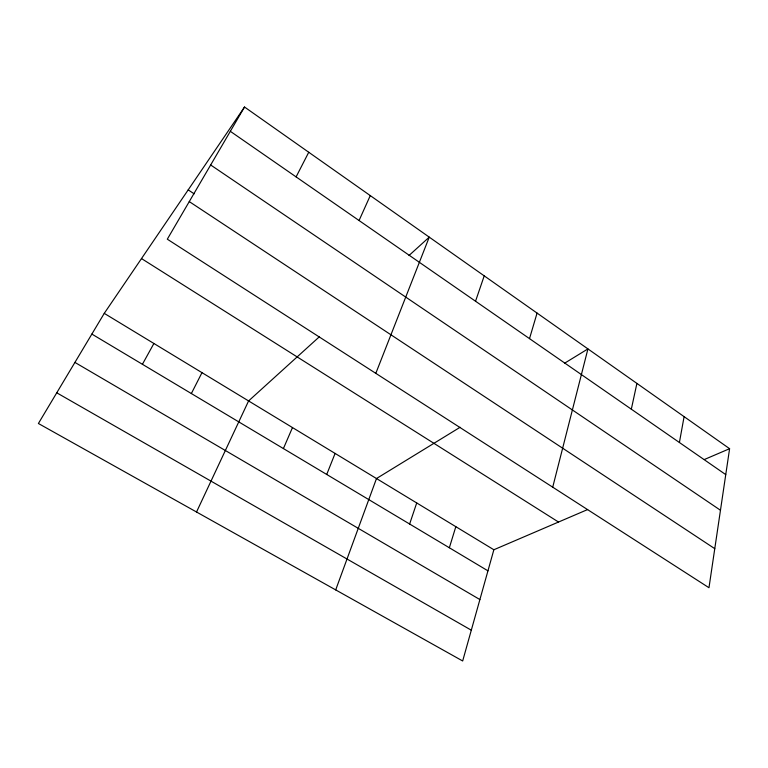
<?xml version="1.0" encoding="UTF-8"?>
<svg xmlns="http://www.w3.org/2000/svg" width="768" height="768" viewBox="0 0 768 768"><rect width="100%" height="100%" fill="white"/><g stroke="black" fill="none" stroke-linecap="round" stroke-linejoin="round"><path stroke-width="1.15" d="M729.6 448.694L708.979 587.722L167.309 239.184L244.522 107.021L729.6 448.694L704.362 459.514M679.411 442.502L684.096 416.64M631.325 409.181L636.902 383.405M552.72 487.181L587.933 348.912L564.528 363.254M587.645 509.549L493.862 549.754L462.672 660.979L38.4 423.494L104.256 313.363L244.522 107.021M529.507 338.63L537.072 313.085M449.347 547.757L455.827 526.675M409.632 524.026L416.717 502.944M475.536 301.229L484.224 275.856M335.702 589.91L376.493 478.531L460.118 427.267M375.811 373.344L429.254 237.139L409.027 255.485M326.717 474.461L335.098 453.418M283.402 448.57L292.483 427.565M359.059 220.522L370.272 195.59M196.522 512.006L248.592 400.934L319.43 336.72M191.357 393.542L201.984 372.653M296.102 176.899L308.746 152.256M142.416 364.291L153.898 343.478M56.755 392.803L471.312 630.192M74.928 362.419L479.894 599.558M91.872 334.08L487.949 570.835M104.256 313.363L493.862 549.754M141.504 258.576L558.509 522.038M189.264 201.59L714.768 548.669M188.198 189.878L194.15 193.834M210.662 164.976L720.47 510.25M230.323 131.318L725.75 474.614"/></g></svg>
